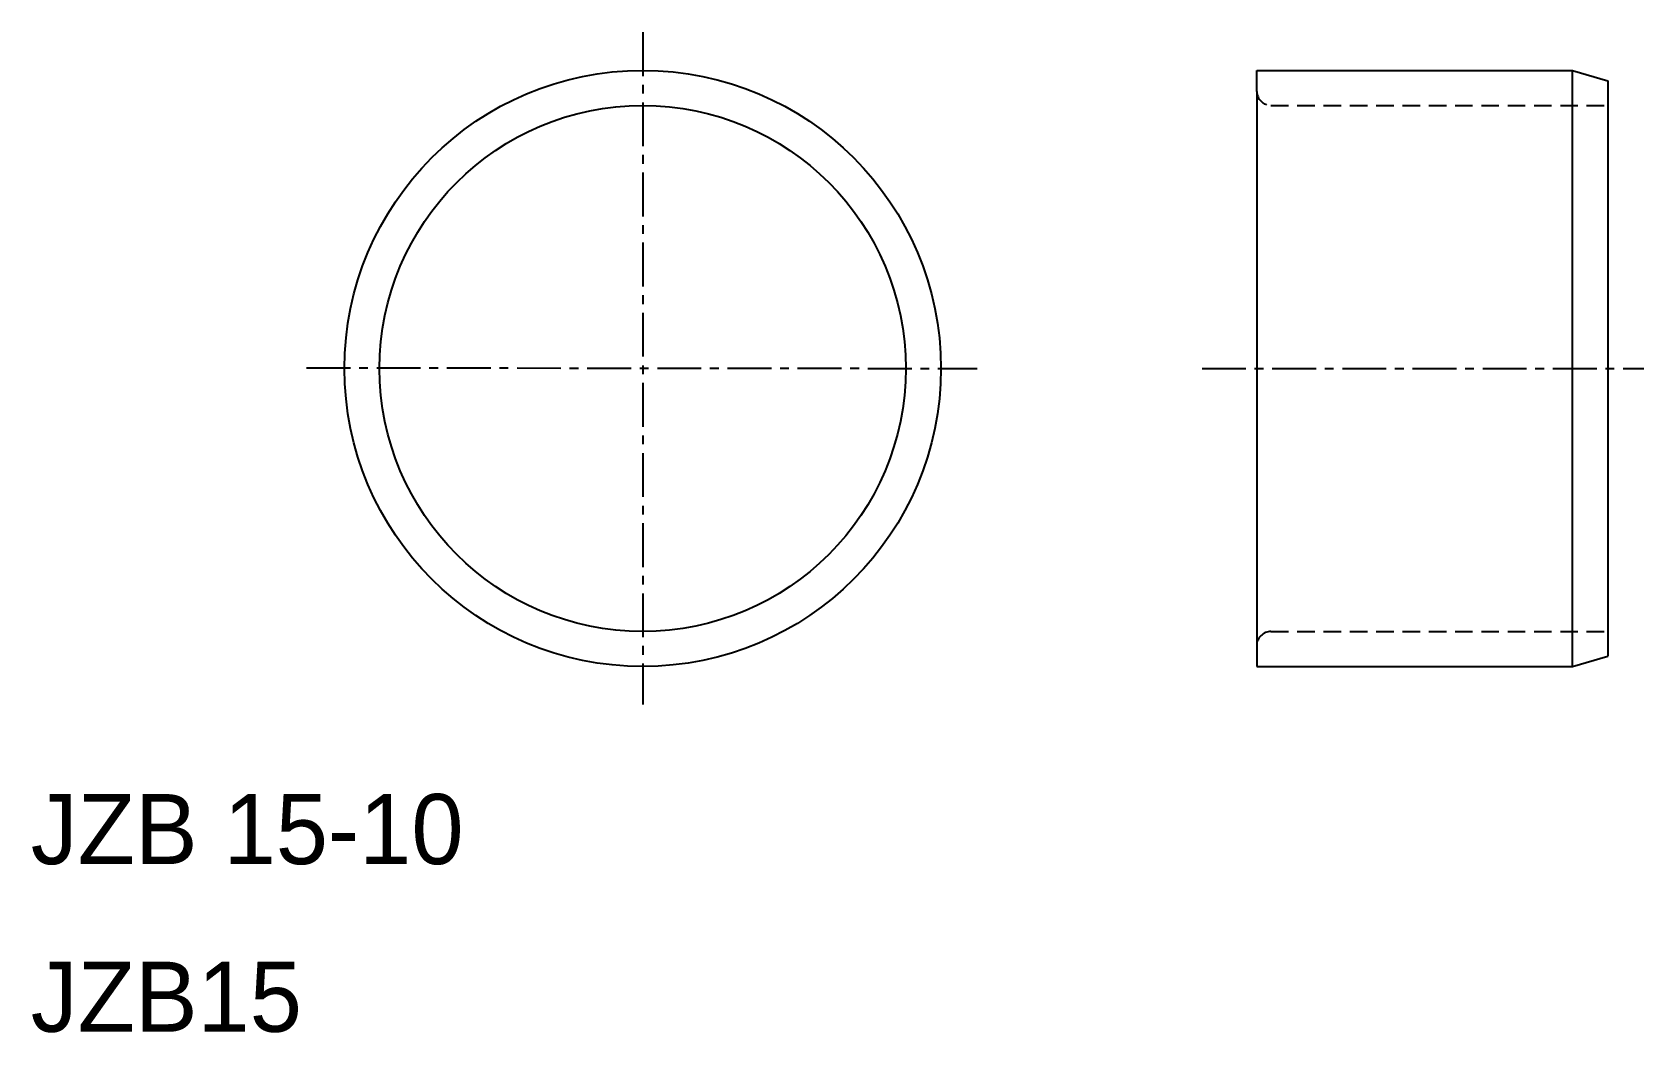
# Model space of a CAD drawing. Extents: x 10 to 56, y 10 to 38.5.
import ezdxf

# ---------------------------------------------------------------- set-up
doc = ezdxf.new("R2010")
doc.units = 0
doc.linetypes.add('CENTER', pattern=[2, 1.25, -0.25, 0.25, -0.25])
doc.linetypes.add('DASHED', pattern=[0.75, 0.5, -0.25])
doc.layers.get('0').update_dxf_attribs({"linetype": 'CONTINUOUS'})
doc.layers.add('CENTER', color=1, linetype='CENTER')

msp = doc.modelspace()

# ---------------------------------------------------------------- linework, layer by layer
at = {"color": 7, "linetype": 'CONTINUOUS'}
for p, q in [((44.952, 37.415), (53.952, 37.415)), ((44.952, 36.815), (44.952, 37.415)), ((53.952, 20.415), (53.952, 37.415)), ((53.952, 37.415), (54.952, 37.115)), ((44.952, 36.815), (44.952, 21.015)), ((54.952, 37.115), (54.952, 20.715)), ((44.952, 21.015), (44.952, 20.415)), ((53.952, 20.415), (54.952, 20.715)), ((44.952, 20.415), (53.952, 20.415))]:
    msp.add_line(p, q, dxfattribs=at)
at = {"color": 3, "linetype": 'DASHED'}
for p, q in [((45.352, 36.415), (54.952, 36.415)), ((45.352, 21.415), (54.952, 21.415))]:
    msp.add_line(p, q, dxfattribs=at)
at = {"color": 7, "linetype": 'CONTINUOUS'}
for radius in [8.5, 7.5]:
    msp.add_circle((27.444, 28.915), radius, dxfattribs=at)
at = {"color": 3, "linetype": 'DASHED'}
for centre, start, end in [((45.352, 36.815), 180, 270), ((45.352, 21.015), 90, 180)]:
    msp.add_arc(centre, 0.4, start, end, dxfattribs=at)
at = {"layer": 'CENTER', "color": 1, "linetype": 'CENTER'}
for p, q in [((27.444, 38.502), (27.444, 19.334)), ((17.861, 28.934), (36.975, 28.915)), ((43.388, 28.915), (55.98, 28.915))]:
    msp.add_line(p, q, dxfattribs=at)

# ---------------------------------------------------------------- texts
at = {"color": 7, "linetype": 'CONTINUOUS'}
for s, p in [('JZB 15-10', (10, 14.78)), ('JZB15', (10, 10))]:
    msp.add_text(s, height=2, dxfattribs=at).set_placement(p)

doc.saveas('drawing.dxf')
